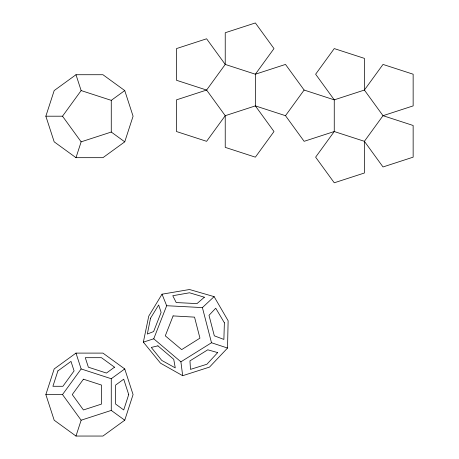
<?xml version="1.0" encoding="UTF-8"?>
<svg xmlns="http://www.w3.org/2000/svg" width="459" height="459" viewBox="0 0 459 459"><rect width="100%" height="100%" fill="white"/><g stroke="black" fill="none" stroke-linecap="round" stroke-linejoin="round"><path stroke-width="0.69" d="M227.538 348.054L228.123 320.738L214.123 296.64L189.521 289.514L162.021 294.19L148.739 316.148L143.357 342.139L160.535 363.201L182.682 375.703L209.511 367.102L227.538 348.054L211.501 342.753L180.903 361.824L182.682 375.703M45.854 116.202L54.185 90.572L75.987 74.725L102.942 74.725L124.745 90.572L133.076 116.202L124.745 141.837L102.942 157.678L75.987 157.678L54.185 141.837L45.854 116.202L62.516 116.202L81.14 90.572L75.987 74.725M75.987 157.678L81.14 141.837L111.267 132.043L124.745 141.837M45.854 394.574L54.185 368.944L75.987 353.103L102.942 353.103L124.745 368.944L133.076 394.574L124.745 420.209L102.942 436.05L75.987 436.05L54.185 420.209L45.854 394.574L62.516 394.574L81.14 368.944L75.987 353.103M75.987 436.05L81.14 420.209L62.516 394.574M143.357 342.139L153.742 338.805L166.669 305.723L162.021 294.19M285.498 115.691L304.122 90.056L285.498 64.426L255.365 74.215L225.231 64.426L206.607 38.791L176.474 48.585L176.474 80.268L206.607 90.056L225.231 115.691L225.231 147.373L255.365 157.162L273.989 131.532L255.365 105.897L255.365 74.215L273.989 48.585L255.365 22.95L225.231 32.738L225.231 64.426L206.607 90.056L176.474 99.85L176.474 131.532L206.607 141.32L225.231 115.691L255.365 105.897L285.498 115.691L304.122 141.32L334.255 131.532L364.389 141.32L383.013 166.956L413.146 157.162L413.146 125.479L383.013 115.691L364.389 90.056L364.389 58.373L334.255 48.585L315.631 74.215L334.255 99.85L334.255 131.532L315.631 157.162L334.255 182.797L364.389 173.009L364.389 141.32L383.013 115.691L413.146 105.897L413.146 74.215L383.013 64.426L364.389 90.056L334.255 99.85L304.122 90.056M166.669 305.723L202.402 307.593L214.123 296.64M81.14 90.572L111.267 100.36L124.745 90.572M81.14 368.944L111.267 378.732L124.745 368.944M81.14 420.209L111.267 410.415L124.745 420.209M153.742 338.805L180.903 361.824M62.516 116.202L81.14 141.837M202.402 307.593L211.501 342.753M111.267 100.36L111.267 132.043M111.267 378.732L111.267 410.415M224.376 322.792L223.883 339.436L214.319 335.822L209 315.327L215.741 308.213L224.376 322.792M150.535 318.19L147.333 334.043L153.627 331.553L161.115 312.384L158.648 304.983L150.535 318.19M57.909 370.901L52.911 386.283L62.906 386.283L74.083 370.901L70.99 361.394L57.909 370.901M128.715 394.574L123.718 409.956L115.634 404.081L115.634 385.072L123.718 379.197L128.715 394.574M173.1 315.912L165.286 335.839L181.672 349.626L199.94 338.145L194.536 317.135L173.1 315.912M83.44 379.197L72.264 394.574L83.44 409.956L101.519 404.081L101.519 385.072L83.44 379.197M217.681 352.604L206.9 364.234L190.485 369.386L189.957 360.872L207.778 349.804L217.681 352.604M204.37 297.225L196.98 303.606L176.204 302.55L172.773 295.728L189.527 292.779L204.37 297.225M114.532 367.194L106.448 373.064L88.369 367.194L85.282 357.687L101.45 357.687L114.532 367.194M157.902 345.845L151.281 347.429L161.752 360.413L175.258 367.883L173.737 359.294L157.902 345.845"/></g></svg>
